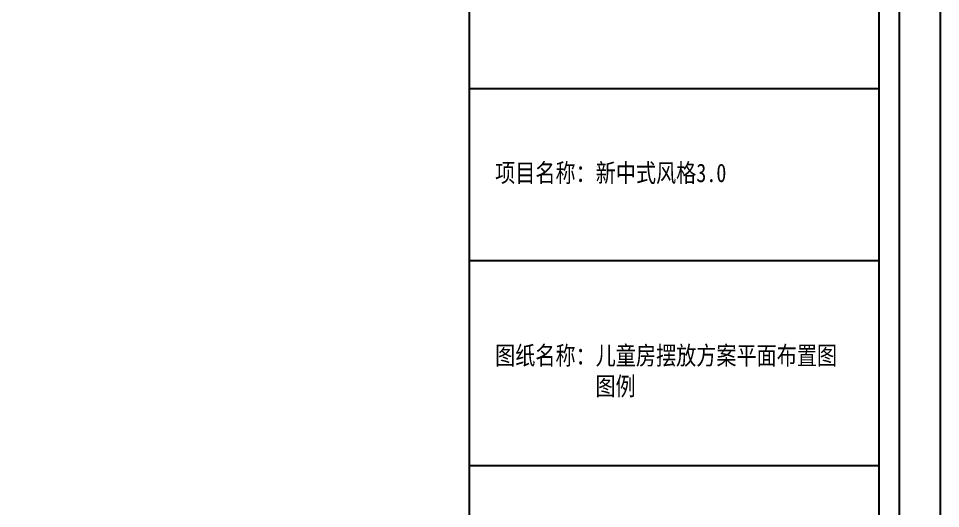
# Model space of a CAD drawing. Extents: x 422240 to 534325, y -8262 to 172635.
# Drawn here: x 461073 to 465069, y 38229 to 40351 of the extents above; entities that cross this region are included whole.
import ezdxf

# ---------------------------------------------------------------- set-up
doc = ezdxf.new("R2010")
doc.units = 0
doc.header["$LTSCALE"] = 1000
doc.header["$MEASUREMENT"] = 0
doc.styles.add('WJ', font='', dxfattribs={"width": 0.8, "height": 135})
doc.styles.get('WJ').set_extended_font_data('FangSong_GB2312')

# ---------------------------------------------------------------- blocks, each defined once
blk = doc.blocks.new('儿童房平面摆放方案图例')
at = {"color": 251}
blk.add_line((80419.2, -7996.3), (80419.2, 2265.3), dxfattribs=at)
for p, q in [((78248.9, -7892.9), (78248.9, 2162)), ((80315.9, -7892.9), (80315.9, 2162)), ((78248.9, -350.7), (80315.9, -350.7)), ((78248.9, -1217.4), (80315.9, -1217.4)), ((78248.9, -2250.9), (80315.9, -2250.9))]:
    blk.add_line(p, q)
blk.add_lwpolyline([(65528.4, -8203), (80625.9, -8203), (80625.9, 2472), (65528.4, 2472)], close=True)
at = {"char_height": 93.012, "attachment_point": 1, "style": 'WJ'}
for s, insert, width in [('{\\fSimSun|b0|i0|c134|p2;项目名称：新中式风格}3.0', (78378.3, -729.9), 1482.611), ('{\\fSimSun|b0|i0|c134|p2;图纸名称：儿童房摆放方案平面布置图\\P          图例}', (78378.3, -1650.2), 1805.752)]:
    blk.add_mtext(s, dxfattribs=dict(at, insert=insert, width=width))

msp = doc.modelspace()

# ---------------------------------------------------------------- block references
at = {"xscale": 0.8588563178291333, "yscale": 0.8588563178291333, "zscale": 0.8588563178291333}
msp.add_blockref('儿童房平面摆放方案图例', (395823.4, 40348.9), dxfattribs=at)

doc.saveas('drawing.dxf')
